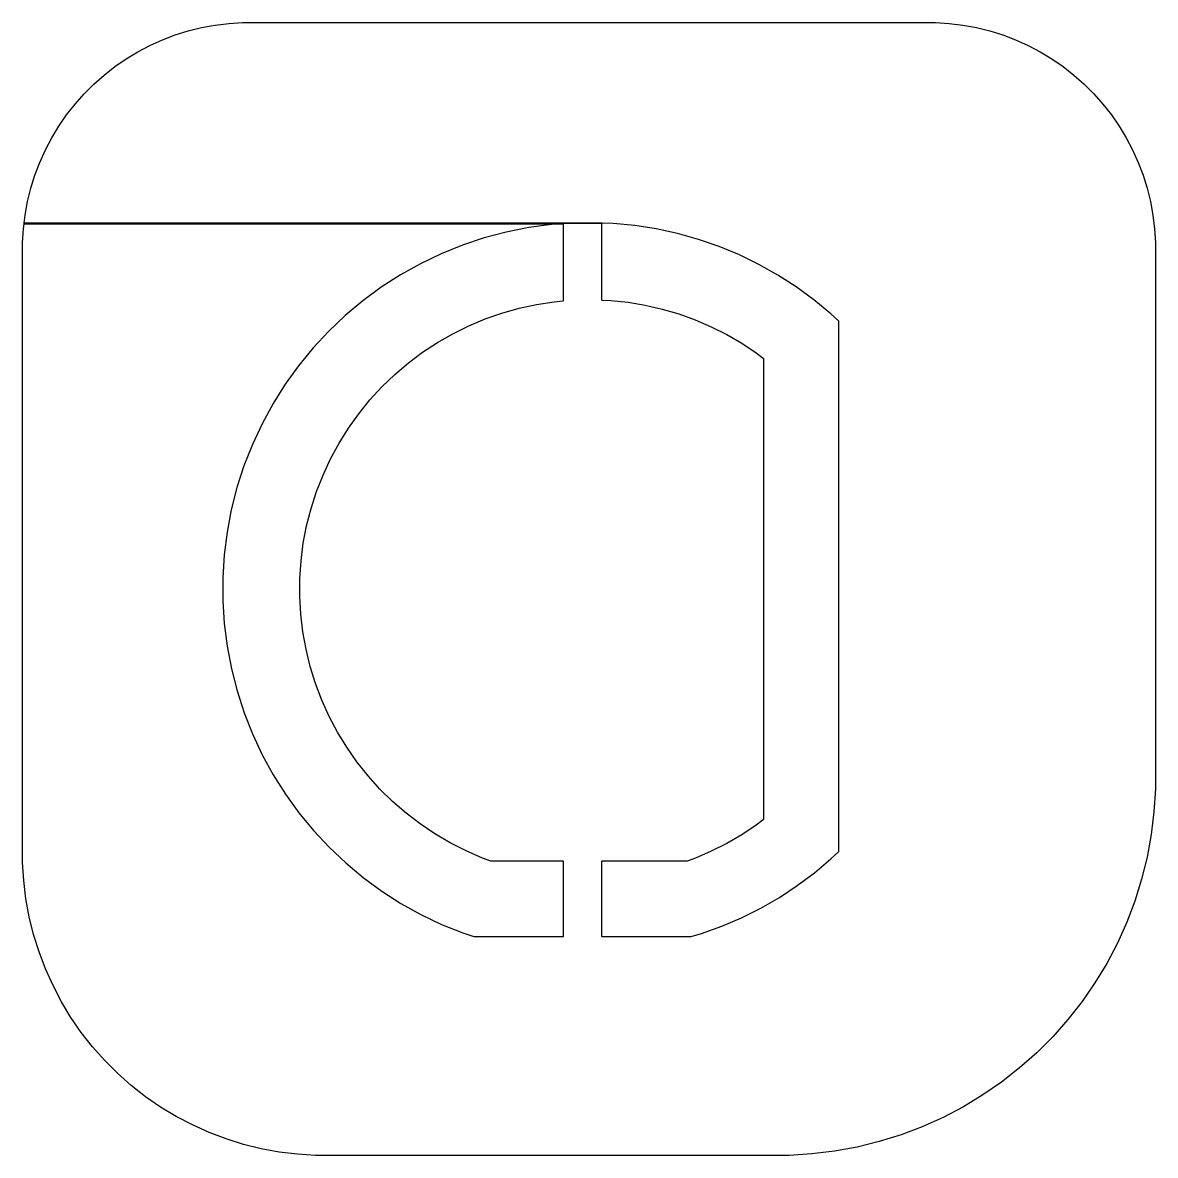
# Model space of a CAD drawing. Extents: x -37.5 to 37.5, y -37.5 to 37.5.
import ezdxf

# ---------------------------------------------------------------- set-up
doc = ezdxf.new("R2010")
doc.units = 0
doc.layers.add('L0D0_0', color=1, linetype='CONTINUOUS')

msp = doc.modelspace()

# ---------------------------------------------------------------- linework, layer by layer
at = {"layer": 'L0D0_0'}
msp.add_lwpolyline([(-18.104, -37.5), (-19.311, -37.427), (-20.511, -37.281), (-21.7, -37.063), (-22.873, -36.774), (-24.027, -36.415), (-25.157, -35.986), (-26.259, -35.49), (-27.33, -34.928), (-28.364, -34.303), (-29.359, -33.616), (-30.31, -32.871), (-31.215, -32.069), (-32.069, -31.215), (-32.871, -30.31), (-33.616, -29.359), (-34.303, -28.364), (-34.928, -27.33), (-35.49, -26.259), (-35.986, -25.157), (-36.415, -24.027), (-36.774, -22.873), (-37.063, -21.7), (-37.281, -20.511), (-37.427, -19.311), (-37.5, -18.104), (-37.5, 22.953), (-37.445, 23.858), (-37.406, 24.184), (-1.726, 24.184), (-1.735, 24.183), (-2.491, 24.129), (-3.993, 23.926), (-5.479, 23.63), (-6.944, 23.242), (-8.382, 22.763), (-9.787, 22.195), (-11.154, 21.54), (-12.478, 20.801), (-13.753, 19.982), (-14.974, 19.084), (-16.136, 18.111), (-17.236, 17.068), (-18.268, 15.958), (-19.229, 14.786), (-20.115, 13.556), (-20.923, 12.274), (-21.648, 10.943), (-22.289, 9.57), (-22.844, 8.159), (-23.309, 6.716), (-23.683, 5.248), (-23.964, 3.758), (-24.152, 2.254), (-24.246, 0.742), (-24.245, -0.774), (-24.149, -2.287), (-23.959, -3.79), (-23.675, -5.279), (-23.3, -6.748), (-22.833, -8.19), (-22.277, -9.6), (-21.634, -10.972), (-20.906, -12.302), (-20.097, -13.583), (-19.209, -14.812), (-18.247, -15.983), (-17.213, -17.091), (-16.112, -18.133), (-14.948, -19.104), (-13.726, -20), (-12.45, -20.818), (-11.126, -21.555), (-9.758, -22.208), (-8.352, -22.774), (-7.632, -23.012), (-7.625, -23.015), (-1.723, -23.015), (-1.708, -23.01), (-1.695, -23.001), (-1.686, -22.988), (-1.681, -22.973), (-1.681, -18.055), (-1.689, -18.037), (-1.703, -18.023), (-1.721, -18.015), (-6.495, -18.015), (-6.503, -18.012), (-7.057, -17.812), (-8.138, -17.345), (-9.188, -16.812), (-10.203, -16.216), (-11.18, -15.559), (-12.115, -14.842), (-13.004, -14.07), (-13.844, -13.244), (-14.631, -12.369), (-15.364, -11.447), (-16.038, -10.481), (-16.651, -9.476), (-17.202, -8.435), (-17.688, -7.363), (-18.107, -6.262), (-18.457, -5.138), (-18.738, -3.994), (-18.948, -2.835), (-19.086, -1.666), (-19.153, -0.49), (-19.147, 0.687), (-19.068, 1.862), (-18.918, 3.03), (-18.696, 4.187), (-18.403, 5.327), (-18.041, 6.448), (-17.611, 7.544), (-17.114, 8.612), (-16.553, 9.647), (-15.929, 10.646), (-15.245, 11.604), (-14.503, 12.519), (-13.707, 13.386), (-12.859, 14.203), (-11.962, 14.966), (-11.02, 15.673), (-10.036, 16.32), (-9.014, 16.906), (-7.959, 17.428), (-6.873, 17.884), (-5.761, 18.272), (-4.628, 18.592), (-3.477, 18.841), (-2.313, 19.019), (-1.727, 19.072), (-1.717, 19.073), (-1.701, 19.081), (-1.688, 19.095), (-1.681, 19.112), (-1.681, 24.141), (-1.687, 24.157), (-1.697, 24.17), (-1.71, 24.179), (-1.726, 24.184), (-37.406, 24.184), (-37.4, 24.23), (0.863, 24.23), (0.847, 24.225), (0.834, 24.216), (0.824, 24.203), (0.819, 24.188), (0.819, 19.171), (0.826, 19.153), (0.839, 19.139), (0.857, 19.131), (0.867, 19.13), (1.441, 19.104), (2.586, 18.983), (3.721, 18.794), (4.843, 18.536), (5.948, 18.212), (7.03, 17.822), (8.088, 17.368), (9.116, 16.851), (10.112, 16.273), (11.071, 15.636), (11.53, 15.29), (11.536, 15.285), (11.545, 15.272), (11.55, 15.258), (11.55, -15.258), (11.545, -15.272), (11.536, -15.285), (11.53, -15.29), (11.072, -15.635), (10.115, -16.271), (9.123, -16.847), (8.097, -17.363), (7.043, -17.817), (6.503, -18.012), (6.495, -18.015), (0.859, -18.015), (0.84, -18.023), (0.826, -18.037), (0.819, -18.055), (0.819, -22.975), (0.826, -22.993), (0.84, -23.007), (0.859, -23.015), (6.761, -23.015), (6.768, -23.013), (7.451, -22.812), (8.79, -22.33), (10.098, -21.77), (11.371, -21.133), (12.603, -20.422), (13.792, -19.639), (14.932, -18.787), (16.019, -17.869), (16.534, -17.379), (16.539, -17.374), (16.546, -17.362), (16.55, -17.349), (16.55, 17.703), (16.546, 17.716), (16.539, 17.728), (16.534, 17.733), (16.006, 18.225), (14.893, 19.145), (13.727, 19.998), (12.513, 20.779), (11.254, 21.487), (9.956, 22.119), (8.622, 22.672), (7.257, 23.145), (5.867, 23.536), (4.456, 23.843), (3.03, 24.066), (1.592, 24.204), (0.871, 24.229), (0.863, 24.23), (-37.4, 24.23), (-37.336, 24.758), (-37.173, 25.65), (-36.956, 26.53), (-36.686, 27.395), (-36.365, 28.243), (-35.992, 29.07), (-35.571, 29.872), (-35.102, 30.648), (-34.587, 31.394), (-34.028, 32.108), (-33.427, 32.786), (-32.786, 33.427), (-32.108, 34.028), (-31.394, 34.587), (-30.648, 35.102), (-29.872, 35.571), (-29.07, 35.992), (-28.243, 36.365), (-27.395, 36.686), (-26.53, 36.956), (-25.65, 37.173), (-24.758, 37.336), (-23.858, 37.445), (-22.953, 37.5), (22.953, 37.5), (23.858, 37.445), (24.758, 37.336), (25.65, 37.173), (26.53, 36.956), (27.395, 36.686), (28.243, 36.365), (29.07, 35.992), (29.872, 35.571), (30.648, 35.102), (31.394, 34.587), (32.108, 34.028), (32.786, 33.427), (33.427, 32.786), (34.028, 32.108), (34.587, 31.394), (35.102, 30.648), (35.571, 29.872), (35.992, 29.07), (36.365, 28.243), (36.686, 27.395), (36.956, 26.53), (37.173, 25.65), (37.336, 24.758), (37.445, 23.858), (37.5, 22.953), (37.5, -13.255), (37.409, -14.764), (37.227, -16.263), (36.954, -17.749), (36.593, -19.216), (36.143, -20.659), (35.608, -22.071), (34.987, -23.449), (34.285, -24.787), (33.504, -26.08), (32.645, -27.323), (31.714, -28.513), (30.712, -29.644), (29.644, -30.712), (28.513, -31.714), (27.323, -32.645), (26.08, -33.504), (24.787, -34.285), (23.449, -34.987), (22.071, -35.608), (20.659, -36.143), (19.216, -36.593), (17.749, -36.954), (16.263, -37.227), (14.764, -37.409), (13.255, -37.5)], close=True, dxfattribs=at)

doc.saveas('drawing.dxf')
